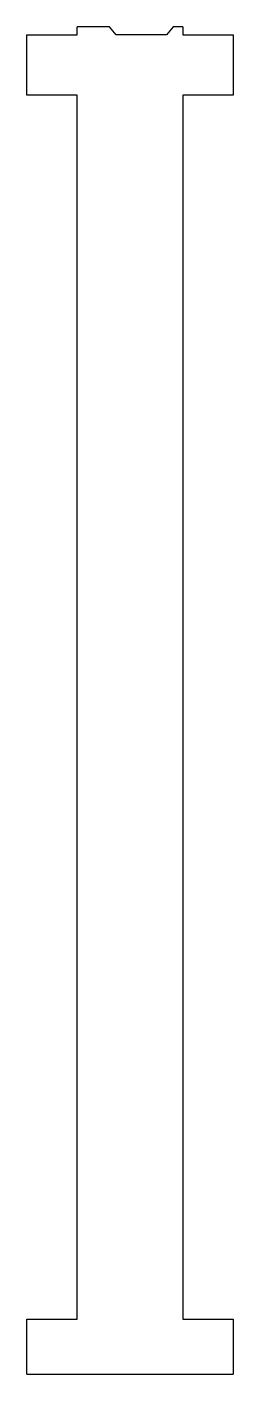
# Model space of a CAD drawing. Header units: millimetres. Extents: x 0 to 370, y 0 to 2415.
import ezdxf

# ---------------------------------------------------------------- set-up
doc = ezdxf.new("R2010")
doc.units = ezdxf.units.MM

msp = doc.modelspace()

# ---------------------------------------------------------------- linework, layer by layer
at = {"color": 7, "linetype": 'Continuous', "lineweight": 25}
for p, q in [((148.2, 2414.6), (90, 2414.6)), ((90, 2400.3), (90, 2414.6)), ((160.4, 2400.3), (148.2, 2414.6)), ((262.5, 2414.6), (250.4, 2400.3)), ((280, 2414.6), (262.5, 2414.6)), ((280, 2414.6), (280, 2400.3)), ((0, 2292.4), (0, 2400.3)), ((0, 2400.3), (90, 2400.3)), ((250.4, 2400.3), (160.4, 2400.3)), ((280, 2400.3), (370, 2400.3)), ((370, 2400.3), (370, 2292.4)), ((90, 2292.4), (0, 2292.4)), ((90, 98.4), (90, 2292.4)), ((370, 2292.4), (280, 2292.4)), ((280, 2292.4), (280, 98.4)), ((0, 98.4), (90, 98.4)), ((0, 0), (0, 98.4)), ((280, 98.4), (370, 98.4)), ((370, 98.4), (370, 0)), ((0, 0), (370, 0))]:
    msp.add_line(p, q, dxfattribs=at)

doc.saveas('drawing.dxf')
